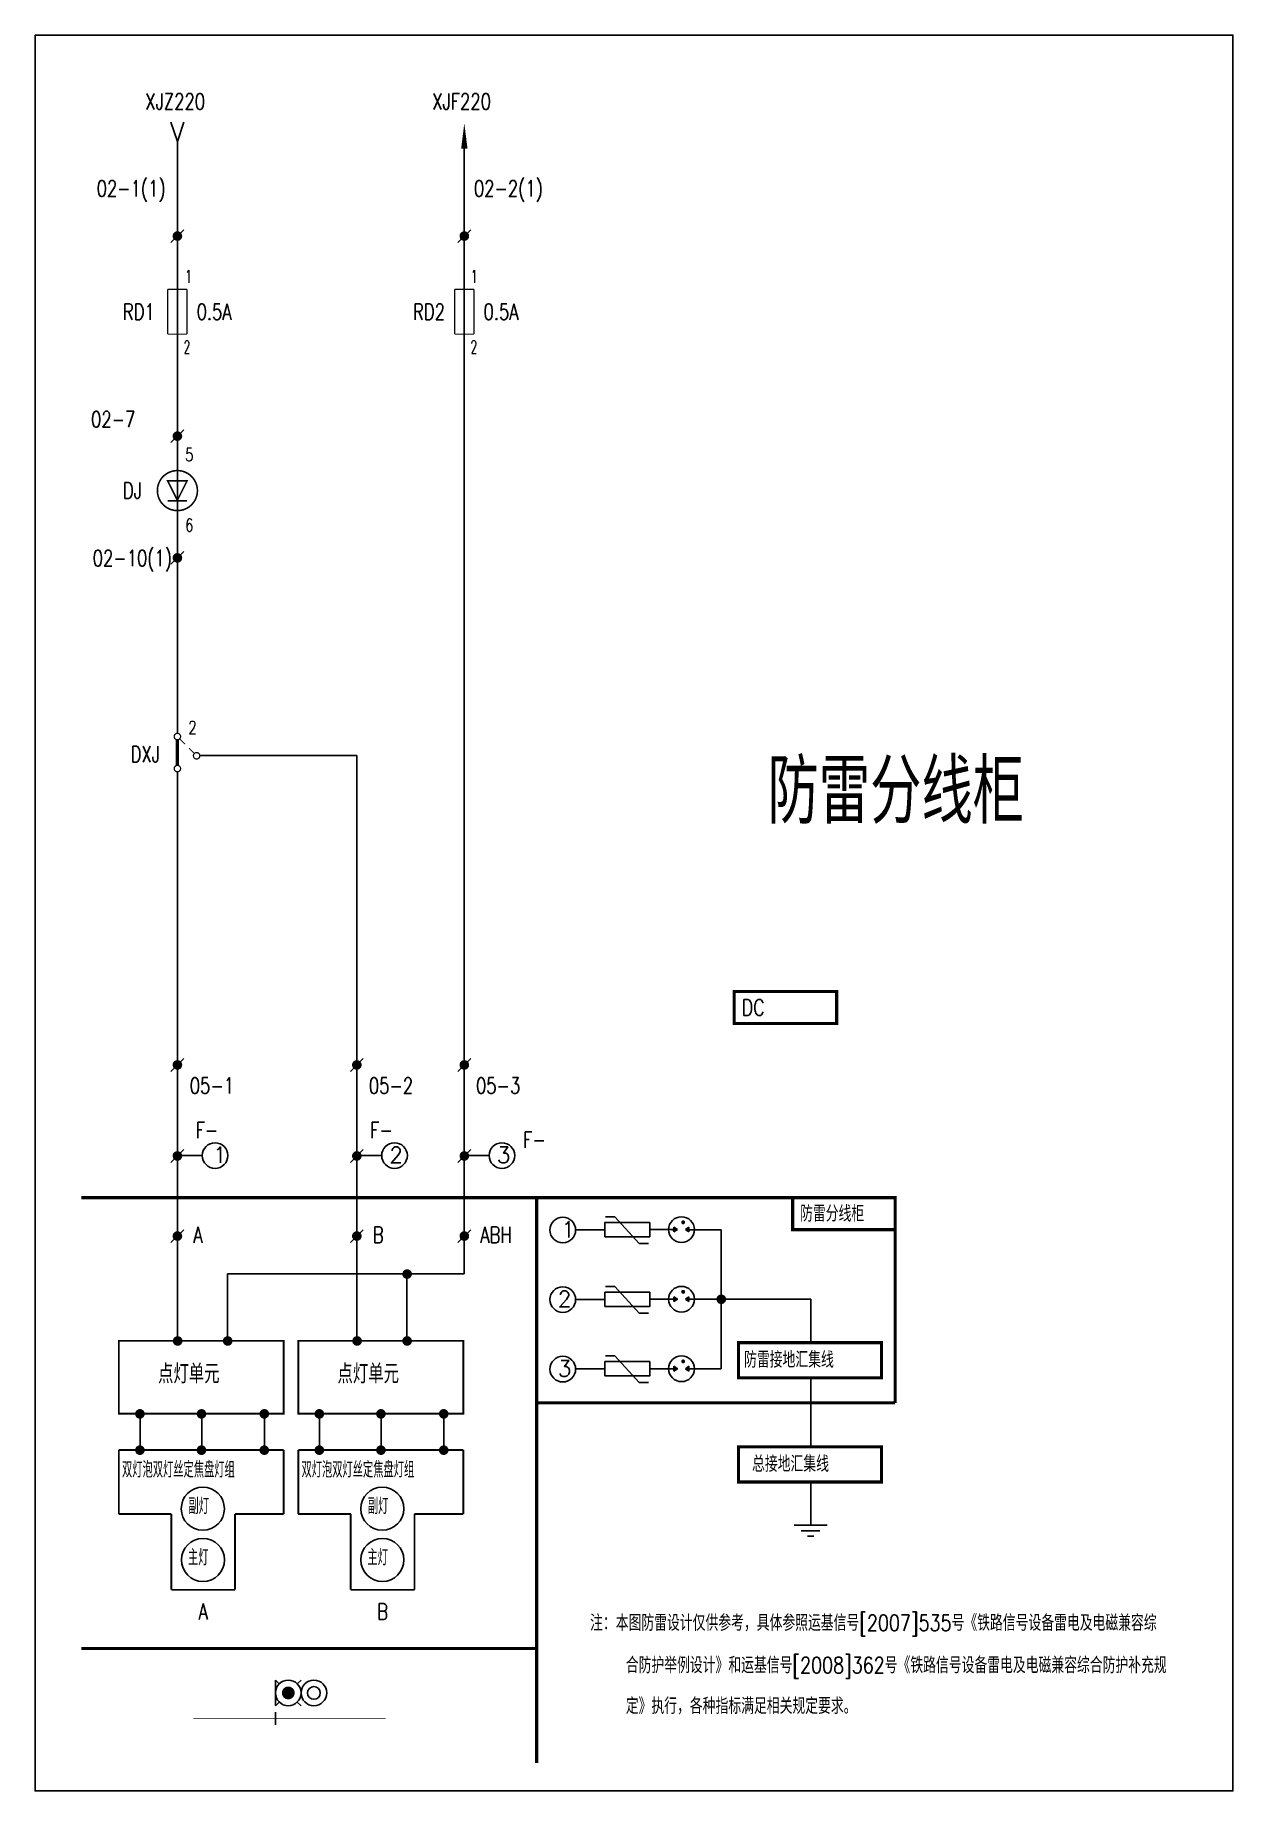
# Model space of a CAD drawing. Extents: x 0 to 187, y 0 to 274.
import ezdxf
from ezdxf.enums import TextEntityAlignment as Align

# ---------------------------------------------------------------- set-up
doc = ezdxf.new("R2010")
doc.units = 0
doc.layers.get('0').update_dxf_attribs({"linetype": 'CONTINUOUS'})
doc.layers.get('DEFPOINTS').update_dxf_attribs({"linetype": 'CONTINUOUS'})
doc.layers.add('COLUMN', color=7, linetype='CONTINUOUS')
doc.layers.add('TIE', color=7, linetype='CONTINUOUS')
doc.styles.add('CHINESE', font='txt.shx', dxfattribs={"width": 0.7, "bigfont": 'hztxt.shx'})
doc.styles.add('HZ', font='txt.shx', dxfattribs={"width": 0.7, "bigfont": 'hztxt.shx'})
doc.styles.add('ITALICC', font='txt.shx', dxfattribs={"width": 0.7, "bigfont": 'hztxt.shx'})
doc.styles.add('ST', font='txt.shx', dxfattribs={"width": 0.7, "bigfont": 'hztxt.shx'})
doc.styles.get("Standard").update_dxf_attribs({"font": 'txt.shx', "width": 0.7, "bigfont": 'hztxt.shx'})

# ---------------------------------------------------------------- blocks, each defined once
blk = doc.blocks.new('234')
at = {"const_width": 0.2}
for points in [[(0.5, -0.5, 1), (-0.5, -0.5, 1)], [(0.5, -5.5, 1), (-0.5, -5.5, 1)], [(3.5, -3.5, 1), (2.5, -3.5, 1)]]:
    blk.add_lwpolyline(points, format="xyb", close=True, dxfattribs=at)
for points, const_width in [([(0, -1), (0, -5)], 0.5), ([(0.35, -0.85), (1.2, -1.7)], 0.15), ([(1.8, -2.3), (2.65, -3.15)], 0.15)]:
    blk.add_lwpolyline(points, dxfattribs=dict(const_width=const_width))
blk.add_lwpolyline([(2, -4.5, 0, 0, 0), (2, -5.5, 0.8, 0, 0), (2, -7.7, 0, 0, 0)], format="xyseb")
at = {"width": 0.8}
blk.add_attdef('0', text='', height=2, dxfattribs=at).set_placement((2, 0), align=Align.MIDDLE)
blk.add_attdef('RELAY', text='', height=2, dxfattribs=at).set_placement((-1, -3), align=Align.MIDDLE_RIGHT)
blk = doc.blocks.new('W51')
for p, q in [((0, 0), (-1, 3)), ((1, 3), (0, 0))]:
    blk.add_line(p, q)
blk = doc.blocks.new('W56')
blk.add_lwpolyline([(-4, 0, 0, 1, 0), (0, 0, 1, 1, 0)], format="xyseb")

msp = doc.modelspace()

# ---------------------------------------------------------------- hatches: boundary and pattern name
for points in [[(99.68, 87.97), (100.23, 87.6), (99.68, 87.23)], [(102.03, 87.97), (101.48, 87.6), (102.03, 87.23)], [(99.68, 77.12), (100.23, 76.74), (99.68, 76.37)], [(102.03, 77.12), (101.48, 76.74), (102.03, 76.37)], [(99.68, 66.26), (100.23, 65.89), (99.68, 65.52)], [(102.03, 66.26), (101.48, 65.89), (102.03, 65.52)]]:
    msp.add_hatch(color=0).paths.add_polyline_path(points)
at = {"layer": 'COLUMN'}
h = msp.add_hatch(color=0, dxfattribs=at)
edge = h.paths.add_edge_path()
edge.add_arc((101.12, 88.73), 0.312, 0, 360, ccw=False)
h = msp.add_hatch(color=0, dxfattribs=at)
edge = h.paths.add_edge_path()
edge.add_arc((101.12, 77.88), 0.312, 0, 360, ccw=False)
h = msp.add_hatch(color=0, dxfattribs=at)
edge = h.paths.add_edge_path()
edge.add_arc((101.12, 67.03), 0.312, 0, 360, ccw=False)

# ---------------------------------------------------------------- linework, layer by layer
at = {"color": 0}
for p, q in [((23.2, 243.64), (21.2, 241.64)), ((67.97, 243.64), (65.97, 241.64)), ((23.2, 212.43), (21.2, 210.43)), ((22.2, 199.93), (22.2, 205.93)), ((20.7, 204.43), (23.7, 204.43)), ((23.2, 193.43), (21.2, 191.43)), ((23.2, 114.29), (21.2, 112.29)), ((51.2, 114.29), (49.2, 112.29)), ((67.97, 114.29), (65.97, 112.29)), ((23.2, 100.08), (21.2, 98.08)), ((22.57, 99.15), (26.08, 99.15)), ((51.2, 100.08), (49.2, 98.08)), ((50.57, 99.15), (54.08, 99.15)), ((67.97, 100.08), (65.97, 98.08)), ((67.33, 99.15), (70.84, 99.15)), ((90.46, 89.61), (89.01, 89.61)), ((94.26, 85.44), (90.46, 89.61)), ((99.68, 87.97), (99.68, 87.23)), ((99.68, 87.97), (100.23, 87.6)), ((102.03, 87.97), (101.48, 87.6)), ((102.03, 87.97), (102.03, 87.23)), ((23.2, 87.58), (21.2, 85.58)), ((22.2, 87.44), (22.2, 70.24)), ((51.2, 87.58), (49.2, 85.58)), ((50.2, 87.44), (50.2, 70.24)), ((67.97, 87.58), (65.97, 85.58)), ((88.9, 87.56), (84.34, 87.56)), ((95.71, 85.44), (94.26, 85.44)), ((99.37, 87.58), (100.25, 87.58)), ((99.68, 87.23), (100.23, 87.6)), ((102.03, 87.23), (101.48, 87.6)), ((101.48, 87.58), (107.07, 87.58)), ((107.07, 87.58), (107.07, 65.87)), ((30.01, 70.23), (30.01, 80.67)), ((58.01, 70.23), (58.01, 80.67)), ((90.46, 78.72), (89.01, 78.72)), ((94.26, 74.55), (90.46, 78.72)), ((99.37, 76.72), (100.25, 76.72)), ((99.68, 77.12), (99.68, 76.37)), ((99.68, 77.12), (100.23, 76.74)), ((99.68, 76.37), (100.23, 76.74)), ((99.96, 76.72), (100.27, 76.72)), ((102.03, 77.12), (101.48, 76.74)), ((102.03, 76.37), (101.48, 76.74)), ((101.48, 76.72), (121.02, 76.72)), ((101.51, 76.72), (107.07, 76.72)), ((102.03, 77.12), (102.03, 76.37)), ((121.02, 76.72), (121.02, 69.96)), ((88.9, 76.71), (84.34, 76.71)), ((95.71, 74.55), (94.26, 74.55)), ((88.9, 65.85), (84.34, 65.85)), ((90.46, 67.9), (89.01, 67.9)), ((94.26, 63.73), (90.46, 67.9)), ((99.37, 65.87), (100.27, 65.87)), ((99.68, 66.26), (99.68, 65.52)), ((99.68, 66.26), (100.23, 65.89)), ((99.68, 65.52), (100.23, 65.89)), ((102.03, 66.26), (101.48, 65.89)), ((102.03, 65.52), (101.48, 65.89)), ((101.48, 65.87), (107.07, 65.87)), ((102.03, 66.26), (102.03, 65.52)), ((95.71, 63.73), (94.26, 63.73)), ((121.02, 64.47), (121.02, 53.7)), ((16.38, 58.77), (16.38, 53.2)), ((25.99, 58.86), (25.99, 53.2)), ((35.78, 58.86), (35.78, 53.2)), ((44.38, 58.77), (44.38, 53.2)), ((53.99, 58.86), (53.99, 53.2)), ((63.78, 58.86), (63.78, 53.2)), ((121.02, 48.03), (121.02, 41.47)), ((13.06, 43.23), (19.2, 43.23)), ((20.65, 43.23), (21.24, 43.23)), ((31.2, 43.23), (31.87, 43.23)), ((41.06, 43.23), (47.2, 43.23)), ((48.65, 43.23), (49.24, 43.23)), ((59.2, 43.23), (59.87, 43.23)), ((118.46, 41.47), (123.59, 41.47)), ((119.51, 40.6), (122.47, 40.6)), ((120.54, 39.77), (121.5, 39.77)), ((38.08, 16.7), (37.5, 17.29)), ((37.5, 13.29), (37.5, 17.29)), ((41.5, 17.29), (40.91, 16.7)), ((38.08, 13.87), (37.5, 13.29)), ((41.5, 13.29), (40.91, 13.87)), ((37.5, 10.29), (37.5, 12.29))]:
    msp.add_line(p, q, dxfattribs=at)
at = {"color": 0, "linetype": 'Continuous'}
for p, q in [((99.68, 87.6), (95.93, 87.6)), ((99.68, 76.74), (95.93, 76.74)), ((99.68, 65.89), (95.93, 65.89))]:
    msp.add_line(p, q, dxfattribs=at)
msp.add_lwpolyline([(0, 274.01), (186.9, 274.01), (186.9, 0), (0, 0)], close=True)
at = {"color": 0}
for points in [[(22.2, 257.4), (22.2, 205.93)], [(66.97, 257.4), (66.97, 80.67)], [(22.2, 199.93), (22.2, 165.04)], [(22.2, 159), (22.2, 86.64)], [(25.7, 161.56), (50.2, 161.56)], [(50.2, 86.17), (50.2, 161.56)], [(22.2, 158.86), (22.2, 158.86)], [(30.01, 80.67), (66.97, 80.67)]]:
    msp.add_lwpolyline(points, dxfattribs=at)
for points, const_width in [([(22.2, 243.02, 1), (22.2, 242.27, 1)], 0.75), ([(66.97, 243.02, 1), (66.97, 242.27, 1)], 0.75), ([(22.2, 211.8, 1), (22.2, 211.05, 1)], 0.75), ([(22.2, 199.8, 1), (22.2, 206.05, 1)], 0.25), ([(22.2, 192.8, 1), (22.2, 192.05, 1)], 0.75), ([(22.2, 113.67, 1), (22.2, 112.92, 1)], 0.75), ([(50.2, 113.67, 1), (50.2, 112.92, 1)], 0.75), ([(66.97, 113.67, 1), (66.97, 112.92, 1)], 0.75), ([(22.2, 99.46, 1), (22.2, 98.71, 1)], 0.75), ([(50.2, 99.46, 1), (50.2, 98.71, 1)], 0.75), ([(66.97, 99.46, 1), (66.97, 98.71, 1)], 0.75), ([(22.2, 86.96, 1), (22.2, 86.21, 1)], 0.75), ([(50.2, 86.96, 1), (50.2, 86.21, 1)], 0.75), ([(66.97, 86.96, 1), (66.97, 86.21, 1)], 0.75), ([(58.05, 81.03, 1), (58.05, 80.28, 1)], 0.75), ([(106.69, 76.72, 1), (107.44, 76.72, 1)], 0.75), ([(22.24, 70.59, 1), (22.24, 69.84, 1)], 0.75), ([(30.05, 70.59, 1), (30.05, 69.84, 1)], 0.75), ([(50.24, 70.59, 1), (50.24, 69.84, 1)], 0.75), ([(58.05, 70.59, 1), (58.05, 69.84, 1)], 0.75), ([(16.35, 59.21, 1), (16.35, 58.46, 1)], 0.75), ([(25.96, 59.21, 1), (25.96, 58.46, 1)], 0.75), ([(35.76, 59.21, 1), (35.76, 58.46, 1)], 0.75), ([(44.35, 59.21, 1), (44.35, 58.46, 1)], 0.75), ([(53.96, 59.21, 1), (53.96, 58.46, 1)], 0.75), ([(63.76, 59.21, 1), (63.76, 58.46, 1)], 0.75), ([(16.35, 53.55, 1), (16.35, 52.8, 1)], 0.75), ([(25.96, 53.55, 1), (25.96, 52.8, 1)], 0.75), ([(35.76, 53.55, 1), (35.76, 52.8, 1)], 0.75), ([(44.35, 53.55, 1), (44.35, 52.8, 1)], 0.75), ([(53.96, 53.55, 1), (53.96, 52.8, 1)], 0.75), ([(63.76, 53.55, 1), (63.76, 52.8, 1)], 0.75), ([(39, 15.29, 1), (40, 15.29, 1)], 1)]:
    msp.add_lwpolyline(points, format="xyb", close=True, dxfattribs=dict(at, const_width=const_width))
for points, const_width in [([(20.7, 227.34), (20.7, 234.34)], 0.2), ([(20.7, 234.34), (23.7, 234.34)], 0.2), ([(23.7, 234.34), (23.7, 227.34)], 0.2), ([(65.47, 227.34), (65.47, 234.34)], 0.2), ([(65.47, 234.34), (68.47, 234.34)], 0.2), ([(68.47, 234.34), (68.47, 227.34)], 0.2), ([(20.7, 227.34), (23.7, 227.34)], 0.2), ([(65.47, 227.34), (68.47, 227.34)], 0.2), ([(22.2, 201.43), (20.7, 204.43), (23.7, 204.43), (22.2, 201.43)], 0.25), ([(23.7, 201.32), (20.7, 201.32)], 0.25), ([(109.07, 119.76), (109.07, 124.76), (125.07, 124.76), (125.07, 119.76), (109.07, 119.76)], 0.5), ([(125.07, 119.76), (125.07, 124.76)], 0.5), ([(7.2, 92.58), (78.26, 92.58)], 0.5), ([(22.26, 92.58), (78.26, 92.58)], 0.5), ([(78.26, 92.58), (78.26, 92.58), (78.26, 22.23)], 0.5), ([(118.2, 87.58), (118.2, 92.58), (134.2, 92.58), (134.2, 87.58), (118.2, 87.58)], 0.5), ([(134.2, 87.58), (134.2, 92.58)], 0.5), ([(13.06, 53.2), (38.8, 53.2)], 0.3), ([(13.06, 53.2), (13.06, 43.23)], 0.3), ([(38.8, 53.2), (38.8, 43.23)], 0.3), ([(41.06, 53.2), (66.8, 53.2)], 0.3), ([(41.06, 53.2), (41.06, 43.23)], 0.3), ([(66.8, 53.2), (66.8, 43.23)], 0.3), ([(21.24, 43.23), (13.06, 43.23)], 0.3), ([(21.24, 43.23), (21.24, 31.38)], 0.3), ([(31.2, 43.23), (31.2, 31.38)], 0.3), ([(31.2, 43.23), (33.15, 43.23)], 0.3), ([(33.15, 43.23), (38.8, 43.23)], 0.3), ([(49.24, 43.23), (41.06, 43.23)], 0.3), ([(49.24, 43.23), (49.24, 31.38)], 0.3), ([(59.2, 43.23), (61.15, 43.23)], 0.3), ([(59.2, 43.23), (59.2, 31.38)], 0.3), ([(61.15, 43.23), (66.8, 43.23)], 0.3), ([(21.24, 31.38), (31.2, 31.38)], 0.3), ([(49.24, 31.38), (59.2, 31.38)], 0.3), ([(7.2, 22.23), (78.26, 22.23)], 0.5), ([(78.26, 22.23), (78.26, 4.33)], 0.5), ([(54.68, 11.29), (24.68, 11.29)], 0.1)]:
    msp.add_lwpolyline(points, dxfattribs=dict(at, const_width=const_width))
msp.add_lwpolyline([(26.97, 199.73, 0, 0, 0), (26.97, 200.73, 0.8, 0, 0), (26.97, 202.93, 0, 0, 0)], format="xyseb", dxfattribs=at)
at = {"color": 0, "linetype": 'Continuous', "const_width": 0.5}
for points in [[(78.26, 92.58), (134.2, 92.58)], [(78.26, 92.58), (78.26, 60.55)], [(134.2, 92.58), (134.2, 60.55)], [(78.26, 60.55), (134.2, 60.55)]]:
    msp.add_lwpolyline(points, dxfattribs=at)
at = {"color": 0}
for points in [[(95.93, 88.71), (88.9, 88.71), (88.9, 86.49), (95.93, 86.49)], [(95.93, 77.82), (88.9, 77.82), (88.9, 75.6), (95.93, 75.6)], [(95.93, 67), (88.9, 67), (88.9, 64.78), (95.93, 64.78)]]:
    msp.add_lwpolyline(points, close=True, dxfattribs=at)
for points, const_width in [([(13.06, 70.24), (38.8, 70.24), (38.8, 58.86), (13.06, 58.86)], 0.3), ([(41.06, 70.24), (66.8, 70.24), (66.8, 58.86), (41.06, 58.86)], 0.3), ([(109.76, 69.96), (132.07, 69.96), (132.07, 64.47), (109.76, 64.47)], 0.5), ([(109.76, 53.7), (132.07, 53.7), (132.07, 48.22), (109.76, 48.22)], 0.5)]:
    msp.add_lwpolyline(points, close=True, dxfattribs=dict(at, const_width=const_width))
at = {"color": 0, "linetype": 'Continuous'}
for centre in [(28.08, 99.15), (56.08, 99.15), (72.84, 99.15), (82.34, 87.53), (82.34, 76.67), (82.34, 65.82)]:
    msp.add_circle(centre, 2, dxfattribs=at)
at = {"color": 0}
for centre, radius in [((100.86, 87.59), 2.01), ((100.86, 76.73), 2.01), ((100.86, 65.88), 2.01), ((26.17, 44.04), 3.36), ((54.17, 44.04), 3.36), ((26.19, 36.04), 3.36), ((54.19, 36.04), 3.36), ((39.5, 15.29), 2), ((43.5, 15.29), 2), ((43.5, 15.29), 1)]:
    msp.add_circle(centre, radius, dxfattribs=at)
at = {"layer": 'DEFPOINTS', "color": 0, "linetype": 'Continuous'}
for p in [(111.89, 69.96), (132.07, 69.96), (132.07, 69.96), (132.07, 64.47), (111.89, 53.7), (132.07, 53.7), (132.07, 53.7), (132.07, 48.22)]:
    msp.add_point(p, dxfattribs=at)

# ---------------------------------------------------------------- block references
at = {"color": 0}
for name, p in [('W51', (22.2, 257.4)), ('234', (22.2, 165.04))]:
    msp.add_blockref(name, p, dxfattribs=at)
at = {"color": 0, "rotation": 270}
msp.add_blockref('W56', (66.97, 256.27), dxfattribs=at)

# ---------------------------------------------------------------- texts
at = {"color": 0, "style": 'ITALICC'}
for s, width, p, p2 in [('1', 1.5, (23.43, 235.34), (24.43, 235.34)), ('1', 1.5, (68.01, 235.34), (69.01, 235.34)), ('2', 0.75, (23.2, 224.34), (24.2, 224.34)), ('2', 0.75, (67.97, 224.34), (68.97, 224.34))]:
    msp.add_text(s, height=2, dxfattribs=dict(at, width=width)).set_placement(p, p2, align=Align.FIT)
at = {"color": 0}
for s, style, width, p in [('RD1', 'ITALICC', 0.75, (13.7, 230.84)), ('0.5A', 'ITALICC', 0.75, (25.2, 230.84)), ('RD2', 'ITALICC', 0.75, (58.97, 230.84)), ('0.5A', 'ITALICC', 0.75, (69.97, 230.84)), ('DJ', 'ITALICC', 0.75, (13.7, 202.93)), ('防雷分线柜', 'ST', 0.8, (119.37, 90.08)), ('A', 'ITALICC', 0.75, (24.7, 86.79)), ('B', 'ITALICC', 0.75, (52.7, 86.79)), ('ABH', 'ITALICC', 0.75, (69.47, 86.79))]:
    msp.add_text(s, height=2.5, dxfattribs=dict(at, style=style, width=width)).set_placement(p, align=Align.MIDDLE_LEFT)
at = {"color": 3, "style": 'ITALICC', "width": 0.75}
for s, p in [('02-7', (8.73, 214.05)), ('02-10(1)', (8.99, 192.38))]:
    msp.add_text(s, height=2.5, dxfattribs=at).set_placement(p, align=Align.MIDDLE_LEFT)
at = {"color": 0, "style": 'ITALICC', "width": 0.75}
for s, p in [('5', (24.7, 206.93)), ('6', (24.7, 195.93))]:
    msp.add_text(s, height=2, dxfattribs=at).set_placement(p, align=Align.BOTTOM_RIGHT)
at = {"color": 3, "style": 'ITALICC', "width": 0.75}
msp.add_text('2', height=2, dxfattribs=at).set_placement((25.2, 164.36), align=Align.BOTTOM_RIGHT)
at = {"color": 0, "style": 'ITALICC', "width": 0.75}
msp.add_text('DXJ', height=2.5, dxfattribs=at).set_placement((17.2, 159.79), align=Align.BOTTOM_CENTER)
at = {"color": 6, "style": 'ST', "width": 0.8}
for s, height, p in [('防雷分线柜', 10, (114.3, 155.95)), ('DC', 2.5, (110.25, 122.26))]:
    msp.add_text(s, height=height, dxfattribs=at).set_placement(p, align=Align.MIDDLE_LEFT)
at = {"color": 0, "style": 'HZ'}
for s, p in [('1', (27.75, 98)), ('2', (55.27, 98)), ('3', (72.04, 98)), ('1', (82.11, 86.37)), ('2', (81.54, 75.52)), ('3', (81.54, 64.67))]:
    msp.add_text(s, height=2.5, dxfattribs=at).set_placement(p)
at = {"color": 0, "style": 'CHINESE'}
for s, height, width, p in [('防雷接地汇集线', 2.5, 0.8, (110.63, 66.04)), ('点灯单元', 3, 0.8, (19.18, 63.58)), ('点灯单元', 3, 0.8, (47.18, 63.58)), ('总接地汇集线', 2.5, 0.8, (111.87, 49.78)), ('双灯泡双灯丝定焦盘灯组', 2.5, 0.64, (13.56, 48.89)), ('双灯泡双灯丝定焦盘灯组', 2.5, 0.64, (41.56, 48.89)), ('副灯', 2.5, 0.64, (23.92, 43.19)), ('副灯', 2.5, 0.64, (51.92, 43.19)), ('主灯', 2.5, 0.64, (23.85, 35.18)), ('主灯', 2.5, 0.64, (51.85, 35.18))]:
    msp.add_text(s, height=height, dxfattribs=dict(at, width=width)).set_placement(p)
at = {"color": 0, "style": 'ITALICC', "width": 0.75}
for s, p in [('A', (26.23, 29.23)), ('B', (54.23, 29.23))]:
    msp.add_text(s, height=2.5, dxfattribs=at).set_placement(p, align=Align.TOP_CENTER)
at = {"color": 7, "style": 'CHINESE', "width": 0.8}
for s, p in [('注：本图防雷设计仅供参考，具体参照运基信号[2007]535号《铁路信号设备雷电及电磁兼容综', (86.6, 24.97)), ('合防护举例设计》和运基信号[2008]362号《铁路信号设备雷电及电磁兼容综合防护补充规', (92.17, 18.36)), ('定》执行，各种指标满足相关规定要求。', (92.17, 12))]:
    msp.add_text(s, height=2.5, dxfattribs=at).set_placement(p)
at = {"layer": 'TIE', "color": 1, "style": 'ITALICC', "width": 0.75}
for s, p in [('XJZ220', (17.2, 262.4)), ('XJF220', (61.97, 262.4))]:
    msp.add_text(s, height=2.5, dxfattribs=at).set_placement(p)
at = {"layer": 'TIE', "color": 3, "style": 'ITALICC', "width": 0.75}
for s, p in [('02-1(1)', (9.6, 250.07)), ('02-2(1)', (68.47, 250.07)), ('05-1', (24.13, 110.06)), ('05-2', (52.08, 110.06)), ('05-3', (68.79, 110.06))]:
    msp.add_text(s, height=2.5, dxfattribs=at).set_placement(p, align=Align.MIDDLE_LEFT)
at = {"layer": 'TIE', "color": 2, "style": 'ITALICC', "width": 0.75}
for p in [(25.05, 103.13), (52.29, 103.13), (76.15, 101.61)]:
    msp.add_text('F-', height=2.5, dxfattribs=at).set_placement(p, align=Align.MIDDLE_LEFT)

doc.saveas('drawing.dxf')
